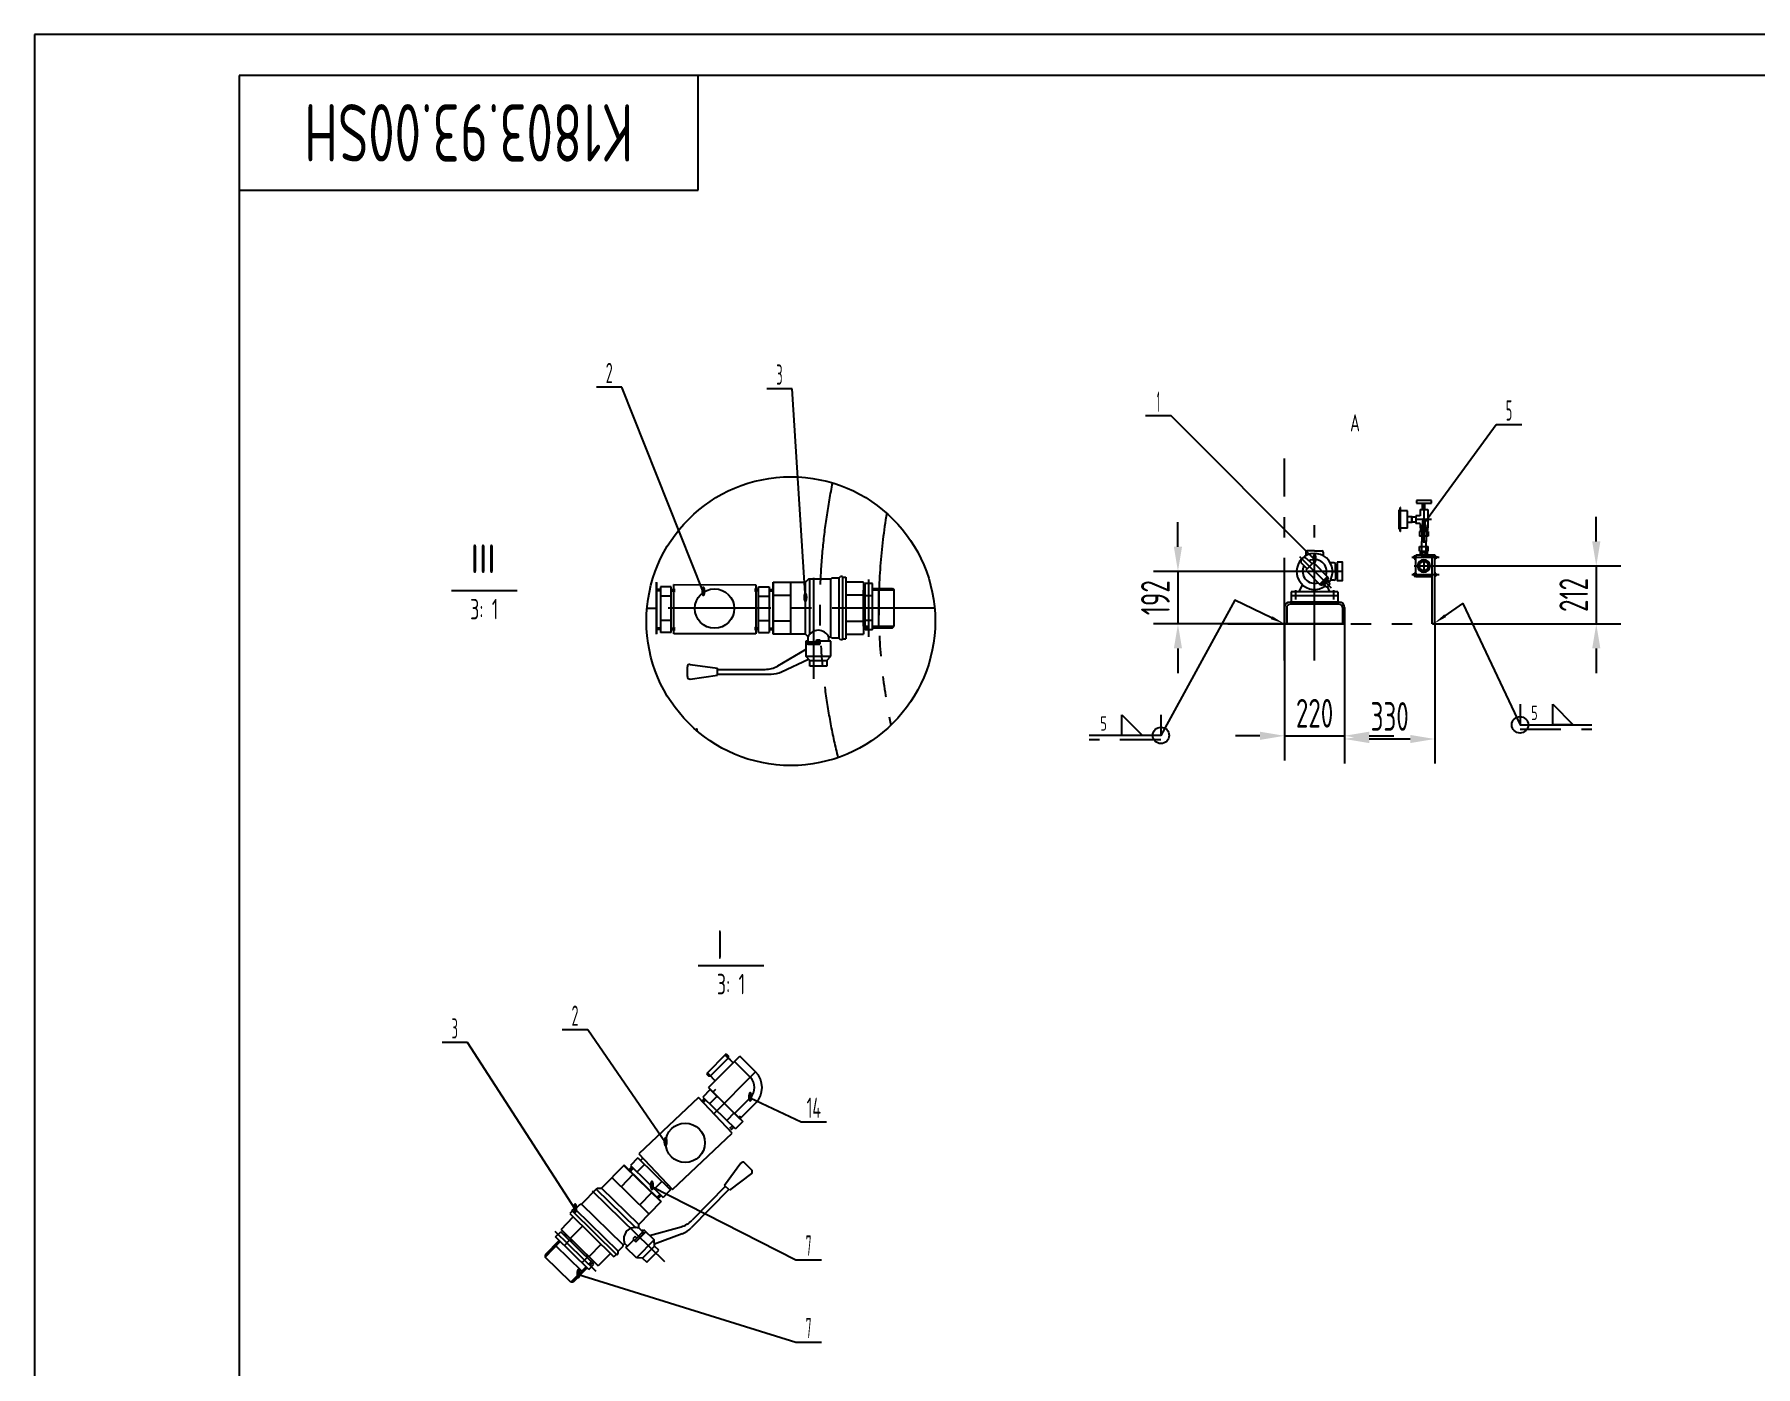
# Model space of a CAD drawing. Header units: millimetres. Extents: x 0 to 12600, y 0 to 8910.
# Drawn here: x 0 to 6300, y 4034 to 8910 of the extents above; entities that cross this region are included whole.
import ezdxf
from ezdxf.enums import TextEntityAlignment as Align

# ---------------------------------------------------------------- set-up
doc = ezdxf.new("R2010")
doc.units = ezdxf.units.MM
doc.header["$LTSCALE"] = 300
for name, pattern in [('F', [0.75, 0.5, -0.25]), ('G', [2, 1.25, -0.25, 0.25, -0.25]), ('K', [2.5, 1.25, -0.25, 0.25, -0.25, 0.25, -0.25])]:
    doc.linetypes.add(name, pattern=pattern)
for name, color, linetype in [('01', 7, 'Continuous'), ('02', 1, 'Continuous'), ('04', 2, 'F'), ('05', 4, 'G'), ('07', 6, 'K'), ('08', 1, 'Continuous'), ('11', 3, 'Continuous'), ('13', 3, 'Continuous'), ('\\M+5CDBC\\M+5B1ED\\M+5B2E3', 7, 'Continuous')]:
    doc.layers.add(name, color=color, linetype=linetype)
doc.styles.get("Standard").update_dxf_attribs({"font": 'isocp', "width": 0.707, "bigfont": 'intecad.shx'})
doc.dimstyles.new('INTE', dxfattribs={"dimscale": 30, "dimtxt": 3.5, "dimasz": 3, "dimexe": 3, "dimexo": 0, "dimgap": 1, "dimtad": 1, "dimdsep": 46, "dimtxsty": 'Standard', "dimcen": 0, "dimclrd": 1, "dimclre": 1, "dimclrt": 3, "dimadec": 0, "dimazin": 0, "dimtfac": 1, "dimtmove": 0, "dimatfit": 0, "dimfxl": 0, "dimarcsym": 0})

# ---------------------------------------------------------------- blocks, each defined once
blk = doc.blocks.new('*D570')
at = {"layer": '08', "color": 1, "lineweight": -2}
for p, q in [((4575.8, 6752.4), (4575.8, 6252.8)), ((4795.8, 6752.4), (4795.8, 6252.8)), ((4485.8, 6342.8), (4395.8, 6342.8)), ((4575.8, 6342.8), (4795.8, 6342.8)), ((4885.8, 6342.8), (4975.8, 6342.8))]:
    blk.add_line(p, q, dxfattribs=at)
at = {"layer": '08', "color": 1}
for points in [[(4485.8, 6357.8), (4485.8, 6327.8), (4575.8, 6342.8)], [(4885.8, 6357.8), (4885.8, 6327.8), (4795.8, 6342.8)]]:
    blk.add_solid(points, dxfattribs=at)
at = {"layer": 'Defpoints', "color": 0}
for p in [(4575.8, 6752.4), (4795.8, 6752.4), (4795.8, 6342.8)]:
    blk.add_point(p, dxfattribs=at)
at = {"layer": '08', "color": 3, "insert": (4685.8, 6425.3), "char_height": 105, "attachment_point": 5}
blk.add_mtext('220', dxfattribs=at)
blk = doc.blocks.new('*D571')
at = {"layer": '08', "color": 1, "lineweight": -2}
for p, q in [((4795.8, 6752.4), (4795.8, 6241.1)), ((5125.8, 6752.4), (5125.8, 6241.1)), ((4885.8, 6331.1), (5035.8, 6331.1))]:
    blk.add_line(p, q, dxfattribs=at)
at = {"layer": '08', "color": 1}
for points in [[(4885.8, 6346.1), (4885.8, 6316.1), (4795.8, 6331.1)], [(5035.8, 6346.1), (5035.8, 6316.1), (5125.8, 6331.1)]]:
    blk.add_solid(points, dxfattribs=at)
at = {"layer": 'Defpoints', "color": 0}
for p in [(4795.8, 6752.4), (5125.8, 6752.4), (5125.8, 6331.1)]:
    blk.add_point(p, dxfattribs=at)
at = {"layer": '08', "color": 3, "insert": (4960.8, 6413.6), "char_height": 105, "attachment_point": 5}
blk.add_mtext('330', dxfattribs=at)
blk = doc.blocks.new('*U574')
at = {"layer": '01'}
for p, q in [((-10, 7), (-10, -7)), ((0, 7), (-10, 7)), ((0, 10), (2, 10)), ((0, 10), (0, -10)), ((2, 12.7), (2, -12.7)), ((2, 12.7), (10, 12.7)), ((2, 6.3), (10, 6.3)), ((10, 12.7), (10, -12.7)), ((10, 9.5), (14, 9.5)), ((14, 15.6), (31, 15.6)), ((14, 15.6), (14, -15.6)), ((14, 7.8), (31, 7.8)), ((31, 15.6), (31, -15.6)), ((31, 8), (50, 8)), ((50, 8), (50, -8)), ((0, -7), (-10, -7)), ((0, -10), (2, -10)), ((2, -6.3), (10, -6.3)), ((2, -12.7), (10, -12.7)), ((10, -9.5), (14, -9.5)), ((14, -7.8), (31, -7.8)), ((14, -15.6), (31, -15.6)), ((31, -8), (50, -8))]:
    blk.add_line(p, q, dxfattribs=at)
at = {"layer": '02'}
for p, q in [((0, 6.2), (-10, 6.2)), ((0, -6.2), (-10, -6.2))]:
    blk.add_line(p, q, dxfattribs=at)
at = {"layer": '05'}
blk.add_line((-15, 0), (55, 0), dxfattribs=at)
blk = doc.blocks.new('*U572')
at = {"layer": '01'}
for radius in [23, 16.8]:
    blk.add_circle((0, 0), radius, dxfattribs=at)
at = {"layer": '02'}
blk.add_arc((0, 0), 21, 260, 170, dxfattribs=at)
at = {"layer": '05'}
for p, q in [((24, 0), (-24, 0)), ((0, 24), (0, -24))]:
    blk.add_line(p, q, dxfattribs=at)
blk = doc.blocks.new('*U573')
at = {"layer": '01'}
for p, q in [((-6.1, 5.4), (0, 5.4)), ((-6.1, 0), (-6.1, 5.4)), ((-6.1, 3), (0, 3)), ((0, 5.4), (0, 0)), ((0, -5.4), (0, 0)), ((-6.1, 0), (-6.1, -5.4)), ((-6.1, -3), (0, -3)), ((-6.1, -5.4), (0, -5.4))]:
    blk.add_line(p, q, dxfattribs=at)
at = {"layer": '05'}
blk.add_line((-7.2, 0), (1.1, 0), dxfattribs=at)
blk = doc.blocks.new('*D577')
at = {"layer": '08', "color": 1, "lineweight": -2}
for p, q in [((4185.7, 7034.5), (4185.7, 7124.5)), ((4788.5, 6944.5), (4095.7, 6944.5)), ((4185.7, 6944.5), (4185.7, 6752.4)), ((4795.8, 6752.4), (4095.7, 6752.4)), ((4185.7, 6662.4), (4185.7, 6572.4))]:
    blk.add_line(p, q, dxfattribs=at)
at = {"layer": '08', "color": 1}
for points in [[(4170.7, 7034.5), (4200.7, 7034.5), (4185.7, 6944.5)], [(4170.7, 6662.4), (4200.7, 6662.4), (4185.7, 6752.4)]]:
    blk.add_solid(points, dxfattribs=at)
at = {"layer": 'Defpoints', "color": 0}
for p in [(4788.5, 6944.5), (4185.7, 6752.4), (4795.8, 6752.4)]:
    blk.add_point(p, dxfattribs=at)
at = {"layer": '08', "color": 3, "insert": (4103.2, 6848.4), "char_height": 105, "attachment_point": 5, "rotation": 90}
blk.add_mtext('192', dxfattribs=at)
blk = doc.blocks.new('*D578')
at = {"layer": '08', "color": 1, "lineweight": -2}
for p, q in [((5716.9, 7054.4), (5716.9, 7144.4)), ((5118.2, 6964.4), (5806.9, 6964.4)), ((5716.9, 6964.4), (5716.9, 6752.4)), ((5140.5, 6752.4), (5806.9, 6752.4)), ((5716.9, 6662.4), (5716.9, 6572.4))]:
    blk.add_line(p, q, dxfattribs=at)
at = {"layer": '08', "color": 1}
for points in [[(5701.9, 7054.4), (5731.9, 7054.4), (5716.9, 6964.4)], [(5701.9, 6662.4), (5731.9, 6662.4), (5716.9, 6752.4)]]:
    blk.add_solid(points, dxfattribs=at)
at = {"layer": 'Defpoints', "color": 0}
for p in [(5118.2, 6964.4), (5140.5, 6752.4), (5716.9, 6752.4)]:
    blk.add_point(p, dxfattribs=at)
at = {"layer": '08', "color": 3, "insert": (5634.4, 6858.4), "char_height": 105, "attachment_point": 5, "rotation": 90}
blk.add_mtext('212', dxfattribs=at)
blk = doc.blocks.new('*U579', base_point=(6132.4, 7021.2))
at = {"layer": '01'}
blk.add_line((5679.9, 6688.1), (5679.9, 6613.1), dxfattribs=at)
blk.add_lwpolyline([(5537.4, 6688.1), (5612.4, 6613.1), (5537.4, 6613.1)], close=True, dxfattribs=at)
blk.add_circle((5679.9, 6613.1), 30, dxfattribs=at)
blk.add_solid([(5679.9, 6688.1), (5679.9, 6740.6), (5604.9, 6688.1), (5679.9, 6688.1)], dxfattribs=at)
at = {"layer": '02'}
blk.add_lwpolyline([(6085.1, 7043.8), (5950.5, 7108.4), (5679.9, 6613.1), (5417.4, 6613.1)], dxfattribs=at)
blk.add_lwpolyline([(6132.4, 7021.2, 0, 12, 0), (6085.1, 7043.8, 12, 12, 0)], format="xyseb", dxfattribs=at)
at = {"layer": '04'}
blk.add_line((5679.9, 6597.3), (5417.4, 6597.3), dxfattribs=at)
at = {"layer": '13', "width": 0.707}
blk.add_text('5', height=52.5, dxfattribs=at).set_placement((5457.9, 6630.3))
blk = doc.blocks.new('*U580', base_point=(6677.4, 7021.2))
at = {"layer": '01'}
blk.add_line((6994.3, 6726.8), (6994.3, 6651.8), dxfattribs=at)
blk.add_lwpolyline([(7114.3, 6726.8), (7189.3, 6651.8), (7114.3, 6651.8)], close=True, dxfattribs=at)
blk.add_circle((6994.3, 6651.8), 30, dxfattribs=at)
blk.add_solid([(6994.3, 6726.8), (6994.3, 6779.3), (7069.3, 6726.8), (6994.3, 6726.8)], dxfattribs=at)
at = {"layer": '02'}
blk.add_lwpolyline([(6677.4, 7021.2, 0, 12, 0), (6720.6, 7051.1, 12, 12, 0)], format="xyseb", dxfattribs=at)
blk.add_lwpolyline([(6720.6, 7051.1), (6784.5, 7095.5), (6994.3, 6651.8), (7256.8, 6651.8)], dxfattribs=at)
at = {"layer": '04'}
blk.add_line((6994.3, 6636.1), (7256.8, 6636.1), dxfattribs=at)
at = {"layer": '13', "width": 0.707}
blk.add_text('5', height=52.5, dxfattribs=at).set_placement((7034.8, 6669.1))
blk = doc.blocks.new('*U594', base_point=(251.96, 168.31))
at = {"layer": '01'}
for p, q in [((251.96, 168.31), (251.96, 182.31)), ((195.96, 168.31), (251.96, 168.31))]:
    blk.add_line(p, q, dxfattribs=at)
blk = doc.blocks.new('*U595')
at = {"layer": '04'}
blk.add_blockref('*U594', (0, 0), dxfattribs=at)
blk = doc.blocks.new('*U596')
at = {"layer": '01'}
for points in [[(415, 292), (25, 292)], [(25, 292), (25, 5)]]:
    blk.add_lwpolyline(points, dxfattribs=at)
at = {"layer": '02'}
for points in [[(420, 297), (0, 297)], [(0, 297), (0, 0)]]:
    blk.add_lwpolyline(points, dxfattribs=at)

msp = doc.modelspace()

# ---------------------------------------------------------------- linework, layer by layer
for p, q in [((5113.343, 7204.383), (5058.343, 7204.383)), ((5058.343, 7204.383), (5058.343, 7194.383)), ((5058.343, 7194.383), (5113.343, 7194.383)), ((5113.343, 7194.383), (5113.343, 7204.383)), ((5071.843, 7148.383), (5055.843, 7148.383)), ((5055.843, 7148.383), (5055.843, 7120.383)), ((5071.843, 7120.383), (5055.843, 7120.383)), ((5071.843, 7170.544), (5071.843, 7148.383)), ((5071.843, 7120.383), (5071.843, 7104.383)), ((5099.843, 7170.544), (5099.843, 7104.383)), ((5099.843, 7104.383), (5071.843, 7104.383)), ((2276.402, 6714.825), (2276.402, 6905.351)), ((2276.402, 6903.861), (2276.402, 6716.315)), ((2704.385, 6714.825), (2704.385, 6905.351)), ((2704.385, 6905.351), (2821.972, 6905.351)), ((2704.385, 6903.861), (2704.385, 6716.315)), ((2768.585, 6714.825), (2768.585, 6905.351)), ((2833.041, 6916.42), (2821.972, 6905.351)), ((2821.972, 6714.825), (2821.972, 6905.351)), ((2915.007, 6916.42), (2833.041, 6916.42)), ((2838.389, 6712.775), (2838.389, 6916.42)), ((2918.907, 6920.319), (2915.007, 6916.42)), ((2915.007, 6703.756), (2915.007, 6916.42)), ((2944.814, 6920.319), (2918.907, 6920.319)), ((2944.814, 6920.319), (2950.082, 6925.588)), ((2944.814, 6920.319), (2944.814, 6699.857)), ((2957.499, 6925.588), (2950.082, 6925.588)), ((2957.499, 6925.588), (2957.499, 6694.588)), ((2957.499, 6922.958), (2970.185, 6922.958)), ((2970.185, 6922.958), (2970.185, 6697.218)), ((3034.385, 6905.351), (2970.185, 6905.351)), ((3034.385, 6905.351), (3034.385, 6714.825)), ((2704.385, 6857.72), (2768.585, 6857.72)), ((3034.385, 6857.72), (2970.185, 6857.72)), ((4600.189, 6855.441), (4600.189, 6832.383)), ((4771.501, 6855.441), (4771.501, 6832.383)), ((2768.585, 6762.457), (2704.385, 6762.457)), ((2970.185, 6762.457), (3034.385, 6762.457)), ((2821.972, 6714.825), (2704.385, 6714.825)), ((2831.697, 6705.1), (2821.972, 6714.825)), ((2830.76, 6689.14), (2823.095, 6689.14)), ((2823.095, 6689.14), (2823.095, 6634.829)), ((2830.76, 6703.756), (2830.76, 6677.955)), ((2862.574, 6685.135), (2830.76, 6685.135)), ((2835.174, 6685.135), (2835.174, 6677.955)), ((2862.574, 6685.135), (2862.574, 6693.676)), ((2862.574, 6693.676), (2875.059, 6693.676)), ((2875.059, 6685.135), (2862.574, 6685.135)), ((2875.059, 6693.676), (2875.059, 6685.135)), ((2875.059, 6689.14), (2875.059, 6677.955)), ((2908.01, 6689.14), (2875.059, 6689.14)), ((2915.007, 6703.756), (2908.01, 6703.756)), ((2908.01, 6689.14), (2908.01, 6703.756)), ((2915.676, 6689.14), (2908.01, 6689.14)), ((2918.907, 6699.857), (2915.007, 6703.756)), ((2915.676, 6634.829), (2915.676, 6689.14)), ((2944.814, 6699.857), (2918.907, 6699.857)), ((2950.082, 6694.588), (2944.814, 6699.857)), ((2957.499, 6694.588), (2950.082, 6694.588)), ((2957.499, 6697.218), (2970.185, 6697.218)), ((2970.185, 6714.825), (3034.385, 6714.825)), ((2823.095, 6658.391), (2720.12, 6598.264)), ((2735.097, 6577.339), (2833.375, 6623.325)), ((2875.059, 6677.955), (2823.095, 6677.955)), ((2838.027, 6618.119), (2823.095, 6634.829)), ((2823.095, 6634.829), (2915.676, 6634.829)), ((2830.76, 6677.955), (2875.059, 6677.955)), ((2838.027, 6597.23), (2838.027, 6618.119)), ((2838.027, 6618.119), (2900.743, 6618.119)), ((2900.743, 6618.119), (2915.676, 6634.829)), ((2900.743, 6618.119), (2900.743, 6597.23)), ((2390.096, 6559.587), (2390.096, 6595.255)), ((2400.367, 6604.164), (2500.248, 6589.907)), ((2400.367, 6550.678), (2500.248, 6564.935)), ((2500.248, 6564.935), (2500.248, 6589.907)), ((2500.248, 6585.985), (2674.738, 6585.985)), ((2500.248, 6568.857), (2696.954, 6568.857)), ((2900.743, 6597.23), (2838.027, 6597.23)), ((2158.134, 4771.634), (2075.942, 4687.545)), ((2249.508, 4592.546), (2113.259, 4725.723)), ((2192.197, 4738.34), (2147.321, 4692.429)), ((2294.384, 4638.457), (2158.134, 4771.634)), ((2159.2, 4770.593), (2293.318, 4639.499)), ((2295.595, 4635.271), (2161.477, 4766.365)), ((2586.028, 4778.515), (2526.407, 4697.122)), ((2624.278, 4741.128), (2544.266, 4679.667)), ((2625.086, 4754.701), (2599.58, 4779.633)), ((2002.994, 4628.751), (2060.288, 4687.367)), ((2202.181, 4541.195), (2056.55, 4683.543)), ((2060.288, 4687.367), (2075.942, 4687.545)), ((2212.191, 4554.368), (2075.942, 4687.545)), ((2215.446, 4625.84), (2260.321, 4671.751)), ((2541.461, 4682.408), (2403.963, 4541.739)), ((2529.212, 4694.381), (2407.244, 4569.599)), ((2544.266, 4679.667), (2526.407, 4697.122)), ((1968.616, 4602.934), (1959.749, 4593.862)), ((1966.736, 4604.772), (1971.92, 4610.076)), ((1966.736, 4604.772), (2131.929, 4443.304)), ((1979.371, 4610.161), (1971.92, 4610.076)), ((1979.371, 4610.161), (1997.48, 4628.688)), ((1979.371, 4610.161), (2137.029, 4456.058)), ((1997.48, 4628.688), (2002.994, 4628.751)), ((2155.075, 4480.099), (2002.994, 4628.751)), ((2212.191, 4554.368), (2294.384, 4638.457)), ((1927.465, 4535.644), (1972.341, 4581.555)), ((1959.749, 4593.862), (2121.181, 4436.07)), ((1961.527, 4502.349), (2006.403, 4548.26)), ((2212.348, 4540.615), (2212.191, 4554.368)), ((2213.964, 4540.346), (2232.414, 4522.311)), ((2251.763, 4514.117), (2366.741, 4545.729)), ((1927.465, 4535.644), (2063.714, 4402.467)), ((2074.527, 4481.672), (2029.652, 4435.761)), ((2137.029, 4456.058), (2155.138, 4474.585)), ((2155.075, 4480.099), (2159.966, 4485.103)), ((2155.138, 4474.585), (2155.075, 4480.099)), ((2170.418, 4474.886), (2159.966, 4485.103)), ((2165.06, 4469.404), (2170.418, 4474.886)), ((2170.418, 4474.886), (2193.452, 4498.45)), ((2198.934, 4510.549), (2190.208, 4501.621)), ((2190.208, 4501.621), (2196.315, 4495.651)), ((2193.452, 4498.45), (2201.45, 4490.632)), ((2196.315, 4495.651), (2205.042, 4504.579)), ((2205.042, 4504.579), (2198.934, 4510.549)), ((2201.45, 4490.632), (2237.772, 4527.793)), ((2232.414, 4522.311), (2201.45, 4490.632)), ((2268.613, 4497.648), (2203.899, 4431.441)), ((2205.042, 4504.579), (2227.28, 4527.33)), ((2224.195, 4524.173), (2229.329, 4519.155)), ((2224.416, 4530.129), (2229.774, 4535.611)), ((2270.125, 4475.289), (2226.287, 4430.439)), ((2229.774, 4535.611), (2268.613, 4497.648)), ((2270.125, 4475.289), (2268.613, 4497.648)), ((2371.235, 4520.392), (2269.654, 4482.254)), ((2285.063, 4460.688), (2270.125, 4475.289)), ((2108.59, 4448.377), (2063.714, 4402.467)), ((2130.048, 4445.142), (2121.181, 4436.07)), ((2131.929, 4443.304), (2137.114, 4448.608)), ((2137.114, 4448.608), (2137.029, 4456.058)), ((2203.899, 4431.441), (2165.06, 4469.404)), ((2226.287, 4430.439), (2203.899, 4431.441)), ((2226.287, 4430.439), (2241.224, 4415.838)), ((2241.224, 4415.838), (2285.063, 4460.688))]:
    msp.add_line(p, q)
for centre, radius, start, end in [((2869.385, 6686.612), 42.259, 23.9342017, 156.0657983), ((2399.096, 6595.255), 9, 81.8763811, 180), ((2399.096, 6559.587), 9, 180, 278.1236189), ((2674.738, 6675.985), 90, 270, 300.280549), ((2696.954, 6658.857), 90, 270, 295.0753434), ((2593.289, 4773.197), 9, 45.6532464, 143.7768653), ((2618.795, 4748.265), 9, 307.5296275, 45.6532464), ((2199.225, 4500.741), 42.259, 69.587448, 201.7190447), ((2342.882, 4632.509), 90, 285.3726974, 315.6532464), ((2339.602, 4604.649), 90, 290.577903, 315.6532464)]:
    msp.add_arc(centre, radius, start, end)
at = {"layer": '01'}
for p, q in [((5080.955, 7170.544), (5080.955, 7194.383)), ((5089.677, 7170.544), (5089.677, 7194.383)), ((4994.843, 7098.615), (4994.843, 7170.115)), ((4998.843, 7170.115), (4994.843, 7170.115)), ((4998.843, 7090.615), (4998.843, 7178.115)), ((5000.843, 7178.115), (4998.843, 7178.115)), ((5000.843, 7090.615), (5000.843, 7178.115)), ((5025.843, 7165.865), (5000.843, 7165.865)), ((5025.843, 7102.865), (5025.843, 7165.865)), ((5071.843, 7170.544), (5099.843, 7170.544)), ((4998.843, 7098.615), (4994.843, 7098.615)), ((5000.843, 7090.615), (4998.843, 7090.615)), ((5025.843, 7102.865), (5000.843, 7102.865)), ((4654.045, 7015.383), (4654.045, 7001.989)), ((4685.845, 7020.383), (4659.045, 7020.383)), ((4685.845, 7020.383), (4712.645, 7020.383)), ((4717.645, 7015.383), (4717.645, 7001.989)), ((5055.843, 6924.383), (5055.843, 7004.383)), ((5115.843, 7004.383), (5055.843, 7004.383)), ((5055.843, 6999.383), (5055.843, 6996.383)), ((5055.843, 6993.383), (5055.843, 6996.383)), ((5070.243, 7035.383), (5101.443, 7035.383)), ((5070.243, 7018.383), (5070.243, 7035.383)), ((5070.243, 7018.383), (5101.443, 7018.383)), ((5073.143, 7014.383), (5098.543, 7014.383)), ((5073.143, 7006.383), (5073.143, 7014.383)), ((5073.143, 7006.383), (5098.543, 7006.383)), ((5075.843, 7004.383), (5075.843, 7006.383)), ((5075.843, 7004.383), (5095.843, 7004.383)), ((5076.343, 7014.383), (5076.343, 7018.383)), ((5077.843, 7035.383), (5077.843, 7054.383)), ((5078.043, 7018.383), (5078.043, 7035.383)), ((5079.493, 7006.383), (5079.493, 7014.383)), ((5092.193, 7006.383), (5092.193, 7014.383)), ((5093.643, 7018.383), (5093.643, 7035.383)), ((5093.843, 7035.383), (5093.843, 7054.383)), ((5095.343, 7014.383), (5095.343, 7018.383)), ((5095.843, 7004.383), (5095.843, 7006.383)), ((5098.543, 7006.383), (5098.543, 7014.383)), ((5101.443, 7018.383), (5101.443, 7035.383)), ((5115.843, 6752.383), (5115.843, 7004.383)), ((5125.843, 7004.383), (5115.843, 7004.383)), ((5125.843, 6752.383), (5125.843, 7004.383)), ((5125.843, 7001.828), (5125.843, 6996.383)), ((5129.843, 7001.828), (5125.843, 7001.828)), ((5129.843, 6999.383), (5125.843, 6999.383)), ((5125.843, 6990.938), (5125.843, 6996.383)), ((5129.843, 6993.383), (5125.843, 6993.383)), ((5129.843, 6996.383), (5129.843, 7001.828)), ((5129.843, 6996.383), (5129.843, 6990.938)), ((4658.44, 6953.608), (4638.641, 6973.408)), ((4681.433, 6976.601), (4653.628, 6948.796)), ((4653.628, 6948.796), (4708.07, 6894.353)), ((4676.621, 6971.789), (4656.821, 6991.588)), ((4681.433, 6976.601), (4735.875, 6922.159)), ((4756.845, 6976.183), (4743.451, 6976.183)), ((4755.035, 6944.383), (4770.453, 6944.383)), ((4761.845, 6944.383), (4761.845, 6971.183)), ((4761.845, 6968.383), (4761.845, 6920.383)), ((4761.845, 6967.843), (4768.656, 6967.843)), ((4761.845, 6944.383), (4761.845, 6917.583)), ((5055.843, 6935.383), (5055.843, 6932.383)), ((5055.843, 6929.383), (5055.843, 6932.383)), ((5129.843, 6990.938), (5125.843, 6990.938)), ((5125.843, 6937.828), (5125.843, 6932.383)), ((5129.843, 6937.828), (5125.843, 6937.828)), ((5129.843, 6935.383), (5125.843, 6935.383)), ((5125.843, 6926.938), (5125.843, 6932.383)), ((5129.843, 6932.383), (5129.843, 6937.828)), ((5129.843, 6932.383), (5129.843, 6926.938)), ((1766.58, 6873.876), (1526.58, 6873.876)), ((2330.172, 6887.564), (2291.782, 6887.564)), ((2330.172, 6720.376), (2330.172, 6887.564)), ((2340.394, 6716.515), (2340.944, 6896.514)), ((2340.944, 6896.514), (2640.942, 6895.599)), ((2640.942, 6895.599), (2640.393, 6715.599)), ((2650.616, 6720.376), (2650.616, 6887.564)), ((2650.616, 6887.564), (2689.006, 6887.564)), ((3067.892, 6900.537), (3040.892, 6900.537)), ((4771.501, 6869.683), (4600.189, 6869.683)), ((4600.189, 6869.683), (4600.189, 6855.441)), ((4629.98, 6869.683), (4641.818, 6895.484)), ((4732.679, 6925.355), (4704.874, 6897.55)), ((4735.875, 6922.159), (4708.07, 6894.353)), ((4709.604, 6895.887), (4712.194, 6893.296)), ((4736.933, 6918.035), (4712.194, 6893.296)), ((4717.224, 6898.326), (4714.633, 6900.916)), ((4716.309, 6897.411), (4719.97, 6893.751)), ((4736.478, 6910.259), (4719.97, 6893.751)), ((4724.097, 6897.878), (4720.436, 6901.538)), ((4722.256, 6896.037), (4728.813, 6889.48)), ((4732.351, 6906.132), (4728.69, 6909.793)), ((4731.903, 6913.005), (4729.313, 6915.596)), ((4741.711, 6869.683), (4732.815, 6889.072)), ((4732.818, 6913.92), (4736.478, 6910.259)), ((4740.749, 6896.914), (4733.315, 6889.48)), ((4734.192, 6907.973), (4740.749, 6901.416)), ((4734.342, 6920.625), (4736.933, 6918.035)), ((4756.845, 6912.583), (4743.451, 6912.583)), ((4768.656, 6921.632), (4761.845, 6921.632)), ((4771.501, 6869.683), (4771.501, 6855.441)), ((5115.843, 6924.383), (5055.843, 6924.383)), ((5129.843, 6929.383), (5125.843, 6929.383)), ((5129.843, 6926.938), (5125.843, 6926.938)), ((2242.254, 6810.47), (2276.402, 6810.47)), ((2330.172, 6853.363), (2291.782, 6853.363)), ((2650.616, 6853.363), (2689.006, 6853.363)), ((3067.892, 6855.503), (3040.892, 6855.503)), ((4771.501, 6855.441), (4600.189, 6855.441)), ((2330.172, 6764.705), (2291.782, 6764.705)), ((2650.616, 6764.705), (2689.006, 6764.705)), ((3067.892, 6765.437), (3040.892, 6765.437)), ((5125.843, 6752.383), (5115.843, 6752.383)), ((2330.172, 6720.376), (2291.782, 6720.376)), ((2640.393, 6715.599), (2340.394, 6716.515)), ((2650.616, 6720.376), (2689.006, 6720.376)), ((3067.892, 6730.693), (3040.892, 6730.693)), ((2669.646, 5501.438), (2429.646, 5501.438)), ((2532.163, 5178.279), (2459.614, 5105.73)), ((2467.844, 5055.498), (2582.395, 5170.05)), ((2532.163, 5178.279), (2539.593, 5170.849)), ((2539.593, 5170.849), (2539.593, 5163.213)), ((2639.671, 5112.774), (2582.395, 5170.05)), ((2459.614, 5105.73), (2467.044, 5098.3)), ((2474.681, 5098.3), (2539.593, 5163.213)), ((2486.406, 4959.509), (2639.686, 5112.789)), ((2558.188, 5145.842), (2546.697, 5157.333)), ((2620.083, 5093.186), (2562.808, 5150.462)), ((2474.021, 5048.17), (2447.186, 5020.716)), ((2467.044, 5098.3), (2474.681, 5098.3)), ((2467.844, 5055.498), (2582.395, 4940.947)), ((2492.052, 5079.706), (2480.56, 5091.197)), ((2492.601, 5047.804), (2483.705, 5038.704)), ((2430.483, 5018.795), (2212.252, 4812.943)), ((2553.994, 4887.857), (2430.483, 5018.795)), ((2498.478, 5024.264), (2471.643, 4996.81)), ((2620.083, 5017.81), (2562.808, 4960.535)), ((2639.671, 4998.223), (2582.395, 4940.947)), ((2561.879, 4962.292), (2535.045, 4934.838)), ((2593.58, 4931.306), (2566.745, 4903.853)), ((2584.694, 4950.173), (2579.605, 4944.966)), ((2335.764, 4682.004), (2553.994, 4887.857)), ((2208.439, 4797.653), (2181.605, 4770.199)), ((2212.252, 4812.943), (2335.764, 4682.004)), ((2227.02, 4797.287), (2218.124, 4788.186)), ((2232.897, 4773.747), (2206.062, 4746.293)), ((2296.298, 4711.775), (2269.464, 4684.321)), ((2327.999, 4680.789), (2301.164, 4653.335)), ((2319.113, 4699.656), (2314.024, 4694.449)), ((1907.486, 4508.317), (1926.359, 4527.625)), ((1939.691, 4476.839), (1958.564, 4496.147)), ((2004.099, 4413.882), (2022.972, 4433.191)), ((2028.945, 4389.597), (2047.818, 4408.905))]:
    msp.add_line(p, q, dxfattribs=at)
at = {"layer": '01', "color": 7, "linetype": 'Continuous'}
for p, q in [((2291.782, 6879.682), (2276.402, 6878.336)), ((2291.782, 6887.564), (2291.782, 6720.376)), ((2330.172, 6879.682), (2345.551, 6878.336)), ((2650.616, 6879.682), (2635.236, 6878.336)), ((2689.006, 6887.564), (2689.006, 6720.376)), ((2689.006, 6879.682), (2704.385, 6878.336)), ((3034.385, 6882.47), (3040.892, 6882.47)), ((3034.385, 6744.088), (3034.385, 6876.088)), ((3040.892, 6730.693), (3040.892, 6900.537)), ((3067.892, 6730.693), (3067.892, 6900.537)), ((3067.892, 6882.47), (3141.392, 6882.47)), ((3090.392, 6744.47), (3090.392, 6876.47)), ((3141.392, 6882.47), (3147.392, 6876.47)), ((3147.392, 6744.47), (3147.392, 6876.47)), ((3141.392, 6738.47), (3147.392, 6744.47)), ((2291.782, 6730.292), (2276.402, 6731.638)), ((2330.172, 6730.292), (2345.551, 6731.638)), ((2650.616, 6730.292), (2635.236, 6731.638)), ((2689.006, 6730.292), (2704.385, 6731.638)), ((3034.385, 6738.088), (3056.885, 6738.088)), ((3067.892, 6738.47), (3141.392, 6738.47)), ((2539.593, 5163.213), (2546.085, 5156.721)), ((2474.021, 5048.17), (2593.58, 4931.306)), ((2474.681, 5098.3), (2481.172, 5091.809)), ((2452.822, 5015.207), (2443.034, 5003.268)), ((2447.186, 5020.716), (2566.745, 4903.853)), ((2559.654, 4910.784), (2547.942, 4900.726)), ((2208.439, 4797.653), (2327.999, 4680.789)), ((2187.241, 4764.69), (2177.453, 4752.751)), ((2181.605, 4770.199), (2301.164, 4653.335)), ((2294.073, 4660.267), (2282.361, 4650.209)), ((1920.406, 4495.689), (1869.03, 4443.127)), ((2028.945, 4389.597), (1907.486, 4508.317)), ((2003.366, 4383.136), (1908.969, 4475.404)), ((2047.818, 4408.905), (1926.359, 4527.625)), ((1943.827, 4519.65), (1939.279, 4514.997)), ((2042.787, 4422.921), (1948.391, 4515.189)), ((1869.03, 4443.127), (1869.126, 4434.642)), ((1963.523, 4342.374), (1869.126, 4434.642)), ((2047.078, 4418.727), (2031.351, 4402.637)), ((2023.384, 4395.033), (1972.007, 4342.471)), ((1972.007, 4342.471), (1963.523, 4342.374))]:
    msp.add_line(p, q, dxfattribs=at)
at = {"layer": '01'}
for points in [[(5025.843, 7145.196), (5042.187, 7145.196), (5042.187, 7123.794), (5025.843, 7123.794)], [(5042.187, 7143.68), (5055.843, 7143.68), (5055.843, 7125.087), (5042.187, 7125.087)], [(4768.656, 6977.898), (4768.656, 6911.101), (4788.497, 6911.101), (4788.497, 6977.898)]]:
    msp.add_lwpolyline(points, close=True, dxfattribs=at)
for centre in [(2489.498, 6808.371), (2382.394, 4852.889)]:
    msp.add_circle(centre, 72, dxfattribs=at)
for centre, radius, start, end in [((4685.845, 6944.383), 65.8, 322.3696395, 307.6303605), ((4647.731, 6982.498), 12.855, 45, 225), ((4659.045, 7015.383), 5, 90, 180), ((4712.645, 7015.383), 5, 0, 90), ((4685.845, 6944.383), 43.826, 152.0574686, 288.3445973), ((4685.845, 6944.383), 43.826, 341.6554027, 117.9425314), ((4756.845, 6971.183), 5, 0, 90), ((4731.064, 6891.731), 3.183, 225, 315), ((4738.498, 6899.165), 3.183, 315, 45), ((4756.845, 6917.583), 5, 270, 0), ((2582.395, 5055.498), 81, 315, 45), ((2582.395, 5055.498), 53.299, 315, 45)]:
    msp.add_arc(centre, radius, start, end, dxfattribs=at)
at = {"layer": '02'}
for p, q in [((2150.457, 7618.673), (2057.457, 7618.673)), ((2448.599, 6867.627), (2150.457, 7618.673)), ((2773.539, 7612.802), (2680.539, 7612.802)), ((2821.972, 6845.736), (2773.539, 7612.802)), ((4160.424, 7513.63), (4067.424, 7513.63)), ((4685.845, 6988.209), (4160.424, 7513.63)), ((5085.843, 7119.383), (5351.063, 7481.667)), ((5351.063, 7481.667), (5444.063, 7481.667)), ((4747.16, 6883.069), (4632.142, 6998.087)), ((2025.292, 5266.253), (1932.292, 5266.253)), ((2310.394, 4852.889), (2025.292, 5266.253)), ((1584.981, 5219.67), (1491.981, 5219.67)), ((1979.371, 4610.161), (1584.981, 5219.67)), ((2528.345, 5174.461), (2539.593, 5163.213)), ((2463.433, 5109.549), (2474.681, 5098.3)), ((2620.083, 5017.81), (2806.312, 4929.276)), ((2806.312, 4929.276), (2899.312, 4929.276)), ((2260.222, 4693.355), (2787.443, 4424.612)), ((2787.443, 4424.612), (2880.443, 4424.612)), ((1991.308, 4370.801), (2787.443, 4123.126)), ((2787.443, 4123.126), (2880.443, 4123.126))]:
    msp.add_line(p, q, dxfattribs=at)
at = {"layer": '02', "color": 1, "linetype": 'Continuous'}
for p, q in [((2291.782, 6873.753), (2276.402, 6872.407)), ((2330.172, 6873.753), (2345.551, 6872.407)), ((2650.616, 6873.753), (2635.236, 6872.407)), ((2689.006, 6873.753), (2704.385, 6872.407)), ((3034.385, 6876.47), (3040.892, 6876.47)), ((3067.892, 6876.47), (3147.392, 6876.47)), ((3034.385, 6744.088), (3056.885, 6744.088)), ((3067.892, 6744.47), (3147.392, 6744.47)), ((2291.782, 6736.221), (2276.402, 6737.567)), ((2330.172, 6736.221), (2345.551, 6737.567)), ((2650.616, 6736.221), (2635.236, 6737.567)), ((2689.006, 6736.221), (2704.385, 6737.567)), ((2457.062, 5011.063), (2447.274, 4999.124)), ((2555.414, 4914.928), (2543.702, 4904.87)), ((2191.481, 4760.545), (2181.693, 4748.607)), ((2289.833, 4664.411), (2278.121, 4654.353)), ((1924.697, 4491.495), (1869.126, 4434.642)), ((1948.118, 4515.456), (1943.57, 4510.803)), ((2042.787, 4422.921), (2027.06, 4406.831)), ((2019.093, 4399.227), (1963.523, 4342.374))]:
    msp.add_line(p, q, dxfattribs=at)
at = {"layer": '02'}
msp.add_circle((2768.585, 6762.457), 528.517, dxfattribs=at)
at = {"layer": '05', "color": 4, "linetype": 'G'}
for p, q in [((4575.845, 6618.657), (4575.845, 7357.703)), ((5085.843, 7194.383), (5085.843, 7104.383)), ((5113.343, 7134.383), (5055.843, 7134.383)), ((4685.845, 6618.916), (4685.845, 7114.085)), ((5041.847, 6996.383), (5141.847, 6996.383)), ((5141.847, 6932.383), (5041.847, 6932.383)), ((2853.392, 6550.97), (2853.392, 6920.868)), ((3054.392, 6705.47), (3054.392, 6915.47)), ((3294.916, 6810.47), (2242.254, 6810.47)), ((3294.916, 6810.47), (2242.254, 6810.47)), ((2307.405, 4417.364), (2042.882, 4675.923)), ((2056.419, 4381.62), (1906.244, 4528.41))]:
    msp.add_line(p, q, dxfattribs=at)
at = {"layer": '05'}
for p, q in [((5135.308, 6996.383), (5088.276, 6996.383)), ((5050.428, 6964.383), (5118.16, 6964.383)), ((4616.026, 6875.484), (4616.026, 6842.211)), ((4755.665, 6875.484), (4755.665, 6842.211))]:
    msp.add_line(p, q, dxfattribs=at)
at = {"layer": '07', "color": 6, "linetype": 'K'}
msp.add_line((4368.536, 6752.383), (5140.506, 6752.383), dxfattribs=at)
for centre, radius, start, end in [((5160.392, 6810.47), 2286, 168.4395182, 193.8604985), ((5160.392, 6810.47), 2070, 170.3490418, 191.9509749), ((5160.392, 6811.755), 2772, 189.1819763, 189.3677799)]:
    msp.add_arc(centre, radius, start, end, dxfattribs=at)
at = {"layer": '\\M+5CDBC\\M+5B1ED\\M+5B2E3'}
for p, q in [((4575.845, 6812.383), (4575.845, 6752.383)), ((4583.845, 6812.383), (4583.845, 6752.383)), ((4775.845, 6832.383), (4595.845, 6832.383)), ((4775.845, 6824.383), (4595.845, 6824.383)), ((4787.845, 6812.383), (4787.845, 6752.383)), ((4795.845, 6812.383), (4795.845, 6752.383)), ((4575.845, 6752.383), (4795.845, 6752.383))]:
    msp.add_line(p, q, dxfattribs=at)
for centre, radius, start, end in [((4595.845, 6812.383), 20, 90, 180), ((4595.845, 6812.383), 12, 90, 180), ((4775.845, 6812.383), 20, 0, 90), ((4775.845, 6812.383), 12, 0, 90)]:
    msp.add_arc(centre, radius, start, end, dxfattribs=at)

# ---------------------------------------------------------------- block references
at = {"layer": '01', "xscale": 30, "yscale": 30, "zscale": 30}
msp.add_blockref('*U596', (0, 0), dxfattribs=at)
at = {"layer": '01', "xscale": 30, "yscale": 30}
msp.add_blockref('*U595', (2430, 8340), dxfattribs=at)
at = {"layer": '01', "rotation": 270}
msp.add_blockref('*U574', (5085.843, 7104.383), dxfattribs=at)
at = {"layer": '01', "xscale": -1, "rotation": 180}
msp.add_blockref('*U573', (5055.843, 6996.383), dxfattribs=at)
at = {"layer": '01'}
for name, p in [('*U573', (5055.843, 6932.383)), ('*U579', (4575.845, 6752.383)), ('*U580', (5120.843, 6752.383))]:
    msp.add_blockref(name, p, dxfattribs=at)
at = {"layer": '01', "xscale": -1}
msp.add_blockref('*U572', (5085.843, 6964.383), dxfattribs=at)

# ---------------------------------------------------------------- texts
at = {"layer": '01', "insert": (1596.594, 7043.509), "char_height": 105, "attachment_point": 1}
msp.add_mtext('{\\W1;\\C3;III}', dxfattribs=at)
at = {"layer": '01', "insert": (2498.236, 5630.989), "char_height": 105, "width": 8.03314, "attachment_point": 1}
msp.add_mtext('{\\C3;I}', dxfattribs=at)
at = {"layer": '02', "width": 0.605172}
for p, p2 in [((5076.843, 7104.383), (5094.843, 7104.383)), ((4676.845, 6973.209), (4694.845, 6973.209)), ((2439.599, 6852.627), (2457.599, 6852.627)), ((2812.972, 6830.736), (2830.972, 6830.736)), ((2611.083, 5002.81), (2629.083, 5002.81)), ((2301.394, 4837.889), (2319.394, 4837.889)), ((2251.222, 4678.355), (2269.222, 4678.355)), ((1970.371, 4595.161), (1988.371, 4595.161)), ((1982.308, 4355.801), (2000.308, 4355.801))]:
    msp.add_text('\\M+5A1F1', height=30, dxfattribs=at).set_placement(p, p2, align=Align.FIT)
at = {"layer": '11', "width": 0.694159}
msp.add_text('K1803.93.00SH', height=210, rotation=180, dxfattribs=at).set_placement((2191.934, 8655), (988.066, 8655), align=Align.FIT)
at = {"layer": '11'}
for s, height, width, p, p2 in [('2', 74.246, 0.562593, (2091.216, 7633.673), (2116.698, 7633.673)), ('3', 74.246, 0.527686, (2715.453, 7627.802), (2738.624, 7627.802)), ('1', 74.246, 0.404, (4108.675, 7528.63), (4119.174, 7528.63)), ('5', 74.246, 0.527686, (5385.978, 7496.667), (5409.149, 7496.667)), ('2', 74.246, 0.562593, (1966.051, 5281.253), (1991.533, 5281.253)), ('3', 74.246, 0.527686, (1526.895, 5234.67), (1550.066, 5234.67)), ('14', 74.2462, 0.614783, (2826.566, 4944.276), (2879.058, 4944.276)), ('7', 74.246, 0.514182, (2823.444, 4439.612), (2844.441, 4439.612)), ('7', 74.246, 0.514182, (2823.444, 4138.126), (2844.441, 4138.126))]:
    msp.add_text(s, height=height, dxfattribs=dict(at, width=width)).set_placement(p, p2, align=Align.FIT)
at = {"layer": '11', "width": 0.707}
msp.add_text('A', height=63, dxfattribs=at).set_placement((4815.87, 7437.937), align=Align.BOTTOM_LEFT)
for p in [(1646.58, 6768.876), (2549.646, 5396.438)]:
    msp.add_text('3: 1', height=75, dxfattribs=at).set_placement(p, align=Align.CENTER)

# ---------------------------------------------------------------- dimensions: what is measured, and where the dimension line sits
at = {"layer": '08'}
dim = msp.add_linear_dim(base=(4185.711, 6752.383), p1=(4788.497, 6944.5), p2=(4795.845, 6752.383), angle=90, text='192', dimstyle='INTE', dxfattribs=at)
dim.commit()
dim.dimension.update_dxf_attribs({"geometry": '*D577', "text_midpoint": (4185.711, 6848.442), "dimtype": 160})
dim = msp.add_linear_dim(base=(5716.949, 6752.383), p1=(5118.16, 6964.383), p2=(5140.506, 6752.383), angle=90, dimstyle='INTE', dxfattribs=at)
dim.commit()
dim.dimension.update_dxf_attribs({"geometry": '*D578', "text_midpoint": (5716.949, 6858.383), "dimtype": 160})
for base, p1, p2, picture, middle in [((4795.845, 6342.809), (4575.845, 6752.383), (4795.845, 6752.383), '*D570', (4685.845, 6342.809)), ((5125.843, 6331.054), (4795.845, 6752.383), (5125.843, 6752.383), '*D571', (4960.844, 6331.054))]:
    dim = msp.add_linear_dim(base=base, p1=p1, p2=p2, dimstyle='INTE', dxfattribs=at)
    dim.commit()
    dim.dimension.update_dxf_attribs({"geometry": picture, "text_midpoint": middle, "dimtype": 160})

doc.saveas('drawing.dxf')
